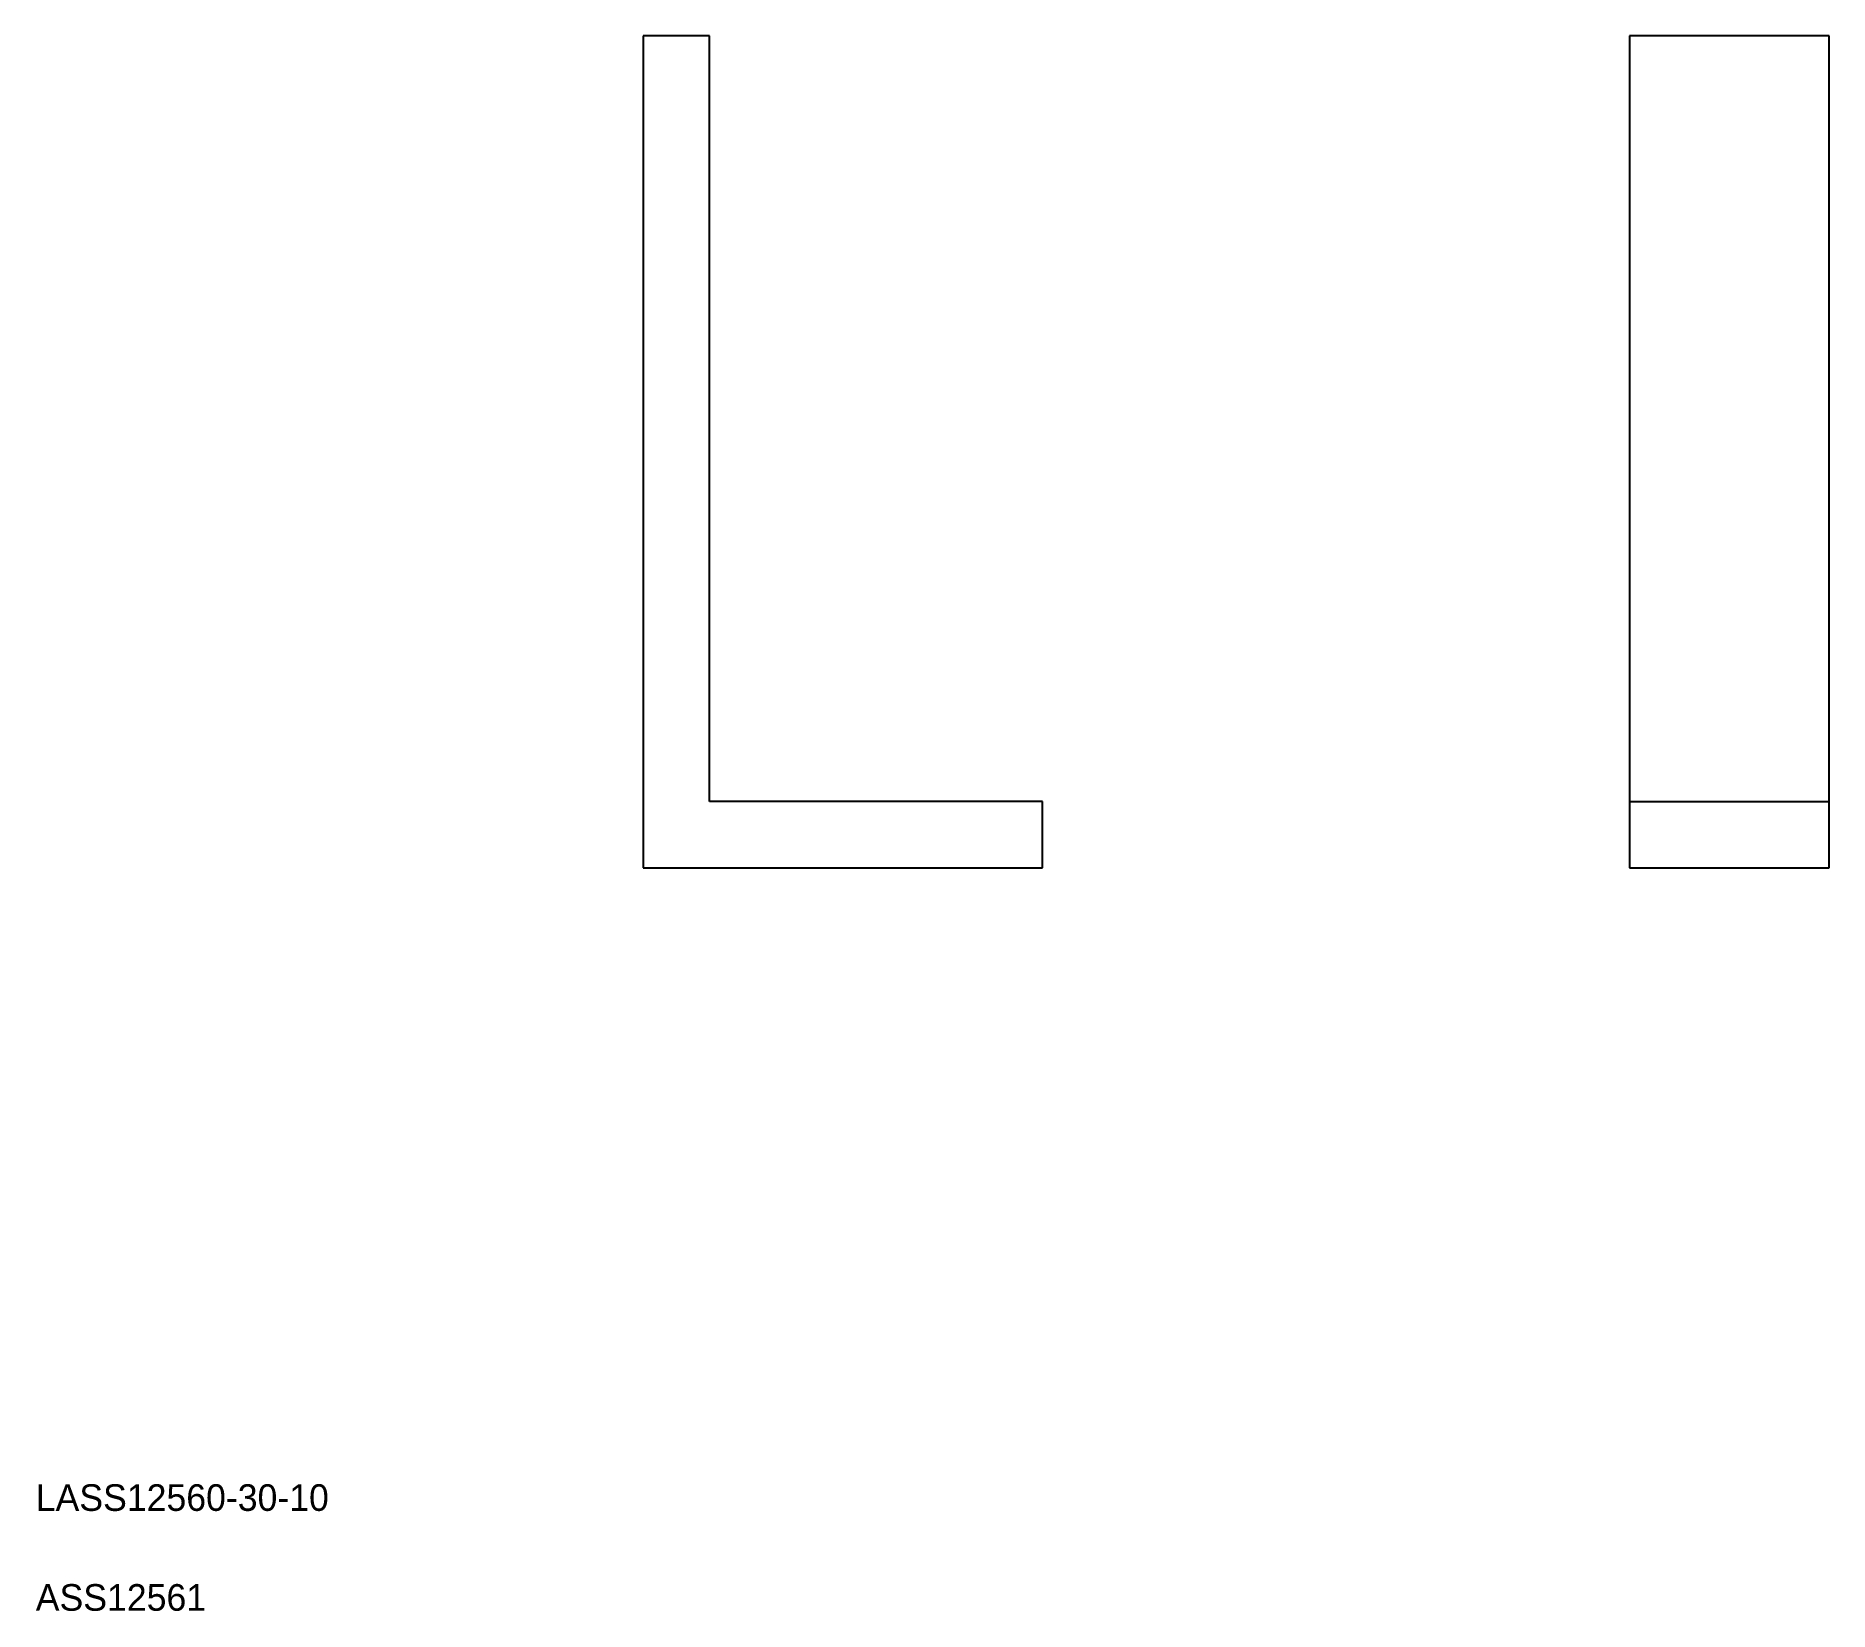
# Model space of a CAD drawing. Extents: x 441 to 710, y 424 to 661.
import ezdxf

# ---------------------------------------------------------------- set-up
doc = ezdxf.new("R2010")
doc.units = 0
doc.layers.get('0').update_dxf_attribs({"linetype": 'CONTINUOUS'})

msp = doc.modelspace()

# ---------------------------------------------------------------- linework, layer by layer
at = {"color": 7, "linetype": 'CONTINUOUS'}
for p, q in [((532.31, 660.63), (532.31, 535.63)), ((542.31, 660.63), (532.31, 660.63)), ((542.31, 545.63), (542.31, 660.63)), ((680.42, 660.63), (680.42, 535.63)), ((710.42, 660.63), (680.42, 660.63)), ((710.42, 535.63), (710.42, 660.63)), ((592.31, 545.63), (542.31, 545.63)), ((592.31, 535.63), (592.31, 545.63)), ((680.42, 545.63), (710.42, 545.63)), ((532.31, 535.63), (592.31, 535.63)), ((680.42, 535.63), (710.42, 535.63))]:
    msp.add_line(p, q, dxfattribs=at)

# ---------------------------------------------------------------- texts
for s, p in [('LASS12560-30-10', (441.11, 439.04)), ('ASS12561', (441.11, 424.04))]:
    msp.add_text(s, height=4, dxfattribs=at).set_placement(p)

doc.saveas('drawing.dxf')
